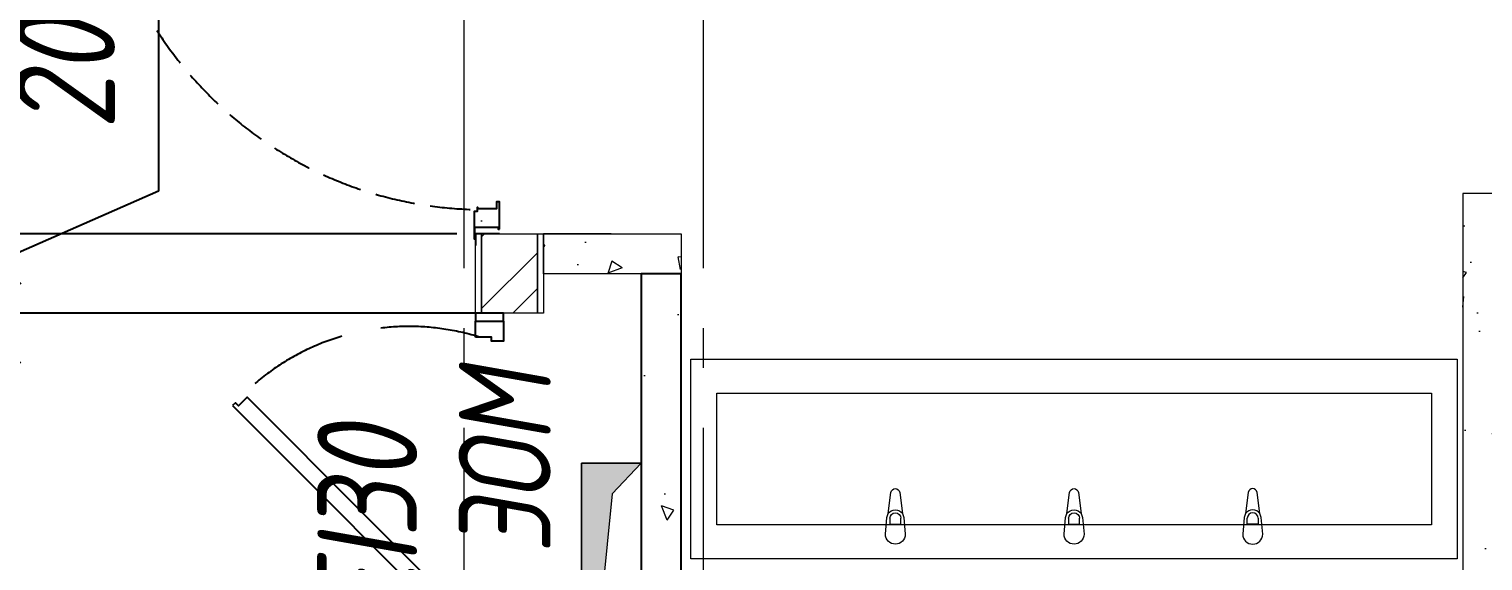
# Model space of a CAD drawing. Header units: millimetres. Extents: x -85420 to 1195317, y -69347 to 470418.
# Drawn here: x 440257 to 443901, y 19226 to 20558 of the extents above; entities that cross this region are included whole.
import ezdxf
from ezdxf import colors
from ezdxf.entities.mleader import LeaderData, LeaderLine
from ezdxf.math import Vec2, Vec3

# ---------------------------------------------------------------- set-up
doc = ezdxf.new("R2010")
doc.units = ezdxf.units.MM
for name, pattern in [('GOST2.303 6', [12, 8, -1.5, 1, -1.5]), ('ГОСТ 2.303 4', [7, 5, -2, 0]), ('ГОСТ 2.303 5', [24, 20, -1.5, 1, -1.5]), ('осевая', [50.800000000000004, 31.75, -6.35, 6.35, -6.35])]:
    doc.linetypes.add(name, pattern=pattern)
for name, color, linetype, lineweight in [('!М_Отверстия в перекрытиях', 253, 'Continuous', 15), ('!М_Перегородки_пеноблок', 7, 'Continuous', 20), ('+АР_Осевые линии', 252, 'GOST2.303 6', 9), ('+АР_Сантехника', 130, 'Continuous', 9), ('+АР_Стены внутренние', 250, 'Continuous', 18), ('АР_Отметки', 7, 'Continuous', 5), ('СПДС_+АР_Стены', 250, 'Continuous', 20), ('СПДС_РАЗМЕРЫ', 252, 'Continuous', 0)]:
    doc.layers.add(name, color=color, linetype=linetype, lineweight=lineweight)
doc.layers.add('ОСИ', color=7, linetype='осевая', lineweight=13, true_color=0x999999)
doc.layers.add('ПБ_граница', color=7, linetype='ГОСТ 2.303 4', lineweight=40, true_color=0xdb0000)
doc.styles.add('ISOCPEUR', font='', dxfattribs={"height": 250})
doc.styles.add('ГОСТ 2.304', font='CS_Gost2304.shx', dxfattribs={"oblique": 10})
doc.styles.get('ISOCPEUR').set_extended_font_data('ISOCPEUR', italic=True)
doc.linetypes.add('Ground1', pattern='A,12,[130,ltypeshp.shx,S=3,R=-150,X=0,Y=-2.598],3,[130,ltypeshp.shx,S=3,R=-150,X=0,Y=-2.598],3,[130,ltypeshp.shx,S=3,R=-150,X=0,Y=-2.598],0', length=18)
doc.dimstyles.new('СПДС', dxfattribs={"dimscale": 100, "dimtxt": 2.5, "dimasz": 2.5, "dimexe": 2, "dimexo": 0.625, "dimgap": 1, "dimtad": 1, "dimdec": 0, "dimrnd": 5, "dimtxsty": 'ГОСТ 2.304', "dimblk": 'OBLIQUE', "dimblk1": 'OBLIQUE', "dimblk2": 'OBLIQUE', "dimcen": 2.5, "dimdle": 2, "dimadec": 0, "dimazin": 2, "dimtfac": 0.75, "dimtdec": 4, "dimtmove": 1, "dimatfit": 3, "dimfxl": 1, "dimtfill": 1, "dimtolj": 1, "dimarcsym": 1})

# ---------------------------------------------------------------- blocks, each defined once
blk = doc.blocks.new('_Oblique')
at = {"color": 0, "linetype": 'ByBlock', "lineweight": -2}
blk.add_line((-0.5, -0.5), (0.5, 0.5), dxfattribs=at)
blk = doc.blocks.new('*D357')
at = {"layer": 'Defpoints', "color": 0, "ltscale": 100, "transparency": 16777216}
for p in [(440111.372829687, 21146.38468128024), (441461.372829687, 21146.38468128024), (441391.3731558804, 20045.3571853613)]:
    blk.add_point(p, dxfattribs=at)
at = {"layer": 'СПДС_РАЗМЕРЫ', "color": 0, "lineweight": -2, "ltscale": 100, "transparency": 16777216}
for p, q in [((440111.372829687, 19845.3571853613), (440111.372829687, 21346.38468128024)), ((441398.872829687, 21146.38468128024), (439911.372829687, 21146.38468128024)), ((441328.8731558804, 20045.3571853613), (439911.372829687, 20045.3571853613))]:
    blk.add_line(p, q, dxfattribs=at)
at = {"layer": 'СПДС_РАЗМЕРЫ', "color": 0, "lineweight": -2, "ltscale": 100, "transparency": 16777216, "xscale": 250, "yscale": 250, "zscale": 250}
for p, rotation in [((440111.372829687, 21146.38468128024), 90), ((440111.372829687, 20045.3571853613), 270)]:
    blk.add_blockref('_Oblique', p, dxfattribs=dict(at, rotation=rotation))
at = {"layer": 'СПДС_РАЗМЕРЫ', "color": 0, "ltscale": 100, "transparency": 16777216, "insert": (439886.3728296245, 20595.87093332077), "char_height": 250, "attachment_point": 5, "rotation": 90, "style": 'ГОСТ 2.304', "bg_fill": 3, "box_fill_scale": 1.1, "bg_fill_color": 256, "bg_fill_true_color": 13158600, "bg_fill_transparency": 0}
blk.add_mtext('\\A1;1100', dxfattribs=at)
blk = doc.blocks.new('*D356')
at = {"layer": 'Defpoints', "color": 0, "ltscale": 100, "transparency": 16777216}
for p in [(440111.372829687, 20045.3571853613), (441391.3731558804, 20045.3571853613), (441446.372829687, 19846.65871395647)]:
    blk.add_point(p, dxfattribs=at)
at = {"layer": 'СПДС_РАЗМЕРЫ', "color": 0, "lineweight": -2, "ltscale": 100, "transparency": 16777216}
for p, q in [((440581.7821124341, 20874.56684892013), (440581.7821124341, 20152.03574948927)), ((440111.372829687, 19646.65871395647), (440111.372829687, 20245.3571853613)), ((440581.7821124341, 20152.03574948927), (440111.372829687, 19946.00794965888)), ((441328.8731558804, 20045.3571853613), (439911.372829687, 20045.3571853613)), ((441383.872829687, 19846.65871395647), (439911.372829687, 19846.65871395647))]:
    blk.add_line(p, q, dxfattribs=at)
at = {"layer": 'СПДС_РАЗМЕРЫ', "color": 0, "lineweight": -2, "ltscale": 100, "transparency": 16777216, "xscale": 250, "yscale": 250, "zscale": 250}
for p, rotation in [((440111.372829687, 20045.3571853613), 270), ((440111.372829687, 19846.65871395647), 90)]:
    blk.add_blockref('_Oblique', p, dxfattribs=dict(at, rotation=rotation))
at = {"layer": 'СПДС_РАЗМЕРЫ', "color": 0, "ltscale": 100, "transparency": 16777216, "insert": (440347.0995336211, 20513.3012992047), "char_height": 250, "attachment_point": 5, "rotation": 90, "style": 'ГОСТ 2.304', "bg_fill": 3, "box_fill_scale": 1.1, "bg_fill_color": 256, "bg_fill_true_color": 13158600, "bg_fill_transparency": 0}
blk.add_mtext('\\A1;200', dxfattribs=at)
blk = doc.blocks.new('*D350')
at = {"layer": 'Defpoints', "color": 0, "ltscale": 100, "transparency": 16777216}
for p in [(441446.372829687, 19846.65871395647), (440111.372829687, 18946.40824627158), (441511.372829687, 18946.40824627158)]:
    blk.add_point(p, dxfattribs=at)
at = {"layer": 'СПДС_РАЗМЕРЫ', "color": 0, "lineweight": -2, "ltscale": 100, "transparency": 16777216}
for p, q in [((440111.372829687, 20046.65871395647), (440111.372829687, 18746.40824627158)), ((441383.872829687, 19846.65871395647), (439911.372829687, 19846.65871395647)), ((441448.872829687, 18946.40824627158), (439911.372829687, 18946.40824627158))]:
    blk.add_line(p, q, dxfattribs=at)
at = {"layer": 'СПДС_РАЗМЕРЫ', "color": 0, "lineweight": -2, "ltscale": 100, "transparency": 16777216, "xscale": 250, "yscale": 250, "zscale": 250}
for p, rotation in [((440111.372829687, 19846.65871395647), 90), ((440111.372829687, 18946.40824627158), 270)]:
    blk.add_blockref('_Oblique', p, dxfattribs=dict(at, rotation=rotation))
at = {"layer": 'СПДС_РАЗМЕРЫ', "color": 0, "ltscale": 100, "transparency": 16777216, "insert": (439879.1385776434, 19396.53348011402), "char_height": 250, "attachment_point": 5, "rotation": 90, "style": 'ГОСТ 2.304', "bg_fill": 3, "box_fill_scale": 1.1, "bg_fill_color": 256, "bg_fill_true_color": 13158600, "bg_fill_transparency": 0}
blk.add_mtext('\\A1;900', dxfattribs=at)
blk = doc.blocks.new('*U345')
at = {"lineweight": 15}
h = blk.add_hatch(dxfattribs=at)
h.set_pattern_fill('AR-CONC', color=256, scale=2, angle=180)
h.set_pattern_definition([(230, (-0.9999999999998216, 1.781262364069829e-13), (-364.369337992008, 31.87817107780605), [38.1, -419.1]), (175, (-0.9999999999998216, 1.781262364069829e-13), (70.48684284993881, -382.1136904780703), [30.48, -335.28116834]), (280.4514446999999, (-31.36401399999982, 2.656507000000168), (-293.8824941807064, -350.2355038243903), [32.38001759999999, -356.1804891999999]), (226.1841999999999, (-0.9999999999997865, -101.5999999999998), (-542.1580817842598, 84.08465586545411), [57.14999999999997, -628.6499999999995]), (276.6355576099999, (-46.17979999999979, -94.59299999999986), (-474.8082681030058, -494.8522491954432), [48.57004627999999, -534.2712163199999]), (171.18415117, (-0.9999999999997865, -101.5999999999998), (-474.8082681299539, -494.8522491710655), [45.71993414, -502.91946384]), (201, (-51.79999999999978, -76.19999999999986), (-303.2287825382651, 204.5303963741751), [38.09999999999998, -419.0999999999999]), (146, (-51.79999999999978, -76.19999999999986), (-123.604056695294, -368.3759322446385), [30.47999999999999, -335.2799999999998]), (251.4514449999999, (-77.06906519999978, -59.15580019999985), (-426.8328385574322, -163.8455377718106), [32.38001759999997, -356.1798751999997]), (217.5, (-0.9999999999998216, 1.781262364069829e-13), (-6.177206501183575, -169.1100777463062), [0, -331.2159999999999, 0, -340.3599999999999, 0, -336.5499999999999]), (187.4999999999999, (-0.9999999999998216, 1.781262364069829e-13), (-133.6393250206114, -200.3611496362391), [0, -194.056, 0, -323.5959999999999, 0, -128.27]), (147.5, (112.2840000000002, 2.171536262307711e-13), (-271.1811903337428, 11.45748798534679), [0, -127, 0, -396.2399999999999, 0, -525.7799999999997]), (137.5, (163.0840000000002, 2.346546979006312e-13), (-296.2583627720361, -50.85298206666616), [0, -165.0999999999999, 0, -263.1439999999999, 0, -373.3799999999999])])
h.paths.add_polyline_path([(-344.9999875590147, 100), (1.44019817207846e-13, 100.0000000000002), (1.784128400572627e-13, 1.784707456918227e-13), (-344.9999875590147, 5.963285421017872e-14)])
at = {"linetype": 'ByBlock', "ltscale": 100, "transparency": 33554687}
blk.add_lwpolyline([(1.784707456918227e-13, 1.784707456918227e-13), (-344.9999875590147, 5.961504670813789e-14), (-344.9999875590147, 100), (1.44019817207846e-13, 100.0000000000002)], close=True, dxfattribs=at)
blk = doc.blocks.new('*U344')
at = {"transparency": 33554559}
h = blk.add_hatch(color=256, dxfattribs=at)
h.dxf.hatch_style = 1
h.paths.add_polyline_path([(0, 5.169878828456423e-26), (150, -4.454468580661342e-07), (77.2124384285202, -77.21243842851997), (-1.72560377513297e-13, -850)])
at = {"ltscale": 50}
blk.add_lwpolyline([(0, 0), (-3.045183036127696e-14, -849.9999999999995), (149.9999999999999, -849.99999094258), (150, -4.454468580661342e-07)], close=True, dxfattribs=at)
at = {"lineweight": 15}
blk.add_lwpolyline([(-1.72560377513297e-13, -850), (0, 0), (150, -4.454468580661342e-07), (77.2124384285202, -77.21243842851997)], close=True, dxfattribs=at)
blk = doc.blocks.new('смеситель короткий')
for p, q in [((41.95281027909368, 21.00000000011642), (0, 25)), ((24.91040886752307, 13.60000000009313), (39.78100593853742, 13.60000000009313)), ((24.91040886752307, -13.59999999997672), (24.91040886752307, 13.60000000009313)), ((104.4000000003725, 11.10000000009313), (51.46626196149737, 17.72976797923911)), ((0, -25), (41.95281027909368, -21)), ((39.78100593853742, -13.59999999997672), (24.91040886752307, -13.59999999997672)), ((51.46626196149737, -17.72976797923911), (104.4000000003725, -11.09999999997672))]:
    blk.add_line(p, q)
for centre, major_axis, ratio, start_param, end_param in [((0, 0), (-17.67766952966472, 17.67766952966472), 0.9999999999998838, -0.7853981633975065, 2.356194490192287), ((39.78100593853742, 0), (9.616652224137074, 9.616652224137077), 0.9999999999997804, 3.926990816987351, 7.068583470577144), ((40.05289184302092, 0), (-14.90989084578103, 14.90989084578102), 0.9999999999992423, -1.357360455577257, -0.8756248293274875), ((40.05289184302092, 0), (14.90989084570516, 14.90989084570517), 1, 4.498953109162998, 6.496621178401278), ((103.0097633138648, 8.731149137020111e-11), (7.910207267981215, 7.910207267981219), 0.9999999999993545, 4.051588559454646, 6.943985728119452), ((40.05289184302092, 0), (14.90989084573811, 14.90989084573811), 0.9999999999988525, 4.017217482909098, 4.498953109156932)]:
    blk.add_ellipse(centre, major_axis=major_axis, ratio=ratio, start_param=start_param, end_param=end_param)
blk = doc.blocks.new('*U109')
at = {"lineweight": 15}
h = blk.add_hatch(dxfattribs=at)
h.set_pattern_fill('AR-CONC', color=256, scale=2, angle=90)
h.set_pattern_definition([(140, (2.378001819907959e-13, 1.000000000000119), (31.87817107780612, 364.369337992008), [38.1, -419.1]), (85, (2.378001819907959e-13, 1.000000000000119), (-382.1136904780703, -70.48684284993874), [30.48, -335.28116834]), (190.4514446999999, (2.656507000000233, 31.36401400000012), (-350.2355038243903, 293.8824941807065), [32.38001759999999, -356.1804891999999]), (136.1841999999999, (-101.5999999999998, 1.000000000000103), (84.08465586545421, 542.1580817842598), [57.14999999999998, -628.6499999999996]), (186.6355576099999, (-94.59299999999979, 46.17980000000011), (-494.8522491954431, 474.808268103006), [48.57004627999999, -534.2712163199999]), (81.18415116999998, (-101.5999999999998, 1.000000000000103), (-494.8522491710654, 474.808268129954), [45.71993414, -502.91946384]), (111, (-76.19999999999979, 51.8000000000001), (204.5303963741752, 303.2287825382651), [38.09999999999999, -419.0999999999999]), (55.99999999999998, (-76.19999999999979, 51.8000000000001), (-368.3759322446385, 123.6040566952941), [30.47999999999999, -335.2799999999998]), (161.451445, (-59.15580019999977, 77.0690652000001), (-163.8455377718105, 426.8328385574322), [32.38001759999997, -356.1798751999997]), (127.5, (2.378001819907959e-13, 1.000000000000119), (-169.1100777463062, 6.177206501183606), [0, -331.2159999999999, 0, -340.3599999999999, 0, -336.5499999999999]), (97.49999999999994, (2.378001819907959e-13, 1.000000000000119), (-200.361149636239, 133.6393250206115), [0, -194.056, 0, -323.5959999999999, 0, -128.27]), (57.49999999999999, (2.560176386153927e-13, -112.2839999999999), (11.45748798534684, 271.1811903337428), [0, -127, 0, -396.2399999999999, 0, -525.7799999999997]), (47.49999999999997, (2.6418690167575e-13, -163.0839999999999), (-50.85298206666611, 296.2583627720361), [0, -165.0999999999999, 0, -263.1439999999999, 0, -373.3799999999999])])
edge = h.paths.add_edge_path()
edge.add_line((-99.99999999999967, 1600), (-99.99999999999983, 2.273736754432321e-13))
edge.add_line((3.130551373686785e-13, 1600), (-99.99999999999969, 1600))
edge.add_line((1.784707456918226e-13, 1.187938636348917e-13), (3.130580974707141e-13, 1600))
edge.add_line((-99.99999999999983, 1.273922066140625e-13), (1.70530256582424e-13, 1.189804971278818e-13))
at = {"linetype": 'ByBlock', "ltscale": 100, "transparency": 33554687}
blk.add_lwpolyline([(1.784707456918226e-13, 1.189804971278818e-13), (3.130580974707141e-13, 1600), (-99.99999999999967, 1600), (-99.99999999999983, 1.273922066140625e-13)], close=True, dxfattribs=at)
blk = doc.blocks.new('A$C314F1C93')
at = {"layer": '+АР_Осевые линии', "linetype": 'ГОСТ 2.303 5', "lineweight": 0, "ltscale": 100}
for p, q in [((10940.00000000047, 64233.04186645093), (10940.00000000047, -9232.622227149745)), ((11540.00000000047, 64233.04186645093), (11540.00000000047, -9232.622227149745))]:
    blk.add_line(p, q, dxfattribs=at)
blk = doc.blocks.new('_DotSmall')
at = {"color": 0, "linetype": 'ByBlock', "const_width": 0.5}
blk.add_lwpolyline([(-0.0625, 0, 1), (0.0625, 0, 1)], format="xyb", close=True, dxfattribs=at)
blk = doc.blocks.new('АР план')
at = {"layer": 'АР_Отметки', "lineweight": 9}
ml = blk.add_multileader_mtext('Standard', dxfattribs=at)
ml.set_content('+3,950', color=256, style='ISOCPEUR')
ml.set_leader_properties(color=256, linetype='Continuous', lineweight=-1)
ml.set_arrow_properties(name='DOTSMALL')
ml.build(insert=Vec2(0, 0))
ml.multileader.update_dxf_attribs({"has_text_frame": 1, "text_left_attachment_type": 4, "text_right_attachment_type": 4, "dogleg_length": 100, "arrow_head_size": 180})
ctx = ml.context
ctx.base_point, ctx.char_height, ctx.arrow_head_size, ctx.landing_gap_size, ctx.plane_origin = Vec3(653061.3110686555, 32239.71936149879), 250, 180, 50, Vec3(652979.9176188062, 30972.1551693685)
ctx.left_attachment, ctx.right_attachment = 4, 4
notes = []
notes.append((ctx, [(0, (0, 0, 0), (0, 0), (1, 0), 1, [])]))
ctx.mtext.insert, ctx.mtext.width, ctx.mtext.line_spacing_style, ctx.mtext.flow_direction = Vec3(653111.3110686555, 32573.05269483211), 852.6970314602484, 2, 5
ml = blk.add_multileader_mtext('Standard', dxfattribs=at)
ml.set_content('+1,975', color=256, style='ISOCPEUR')
ml.set_leader_properties(color=256, linetype='Continuous', lineweight=-1)
ml.set_arrow_properties(name='DOTSMALL')
ml.build(insert=Vec2(0, 0))
ml.multileader.update_dxf_attribs({"has_text_frame": 1, "text_left_attachment_type": 4, "text_right_attachment_type": 4, "dogleg_length": 100, "arrow_head_size": 180})
ctx = ml.context
ctx.base_point, ctx.char_height, ctx.arrow_head_size, ctx.landing_gap_size, ctx.plane_origin = Vec3(652749.2966237958, 27128.71309628351), 250, 180, 50, Vec3(655881.3550783198, 25957.03355335795)
ctx.left_attachment, ctx.right_attachment = 4, 4
notes.append((ctx, [(0, (0, 0, 0), (0, 0), (1, 0), 1, [])]))
ctx.mtext.insert, ctx.mtext.width, ctx.mtext.line_spacing_style, ctx.mtext.flow_direction = Vec3(652799.2966237958, 27528.71309628351), 852.6970314602484, 2, 5
ml = blk.add_multileader_mtext('Standard', dxfattribs=at)
ml.set_content('+2,410', color=256, style='ISOCPEUR')
ml.set_leader_properties(color=256, linetype='Continuous', lineweight=-1)
ml.set_arrow_properties(name='DOTSMALL')
ml.build(insert=Vec2(0, 0))
ml.multileader.update_dxf_attribs({"has_text_frame": 1, "text_left_attachment_type": 4, "text_right_attachment_type": 4, "dogleg_length": 100, "arrow_head_size": 180})
ctx = ml.context
ctx.base_point, ctx.char_height, ctx.arrow_head_size, ctx.landing_gap_size, ctx.plane_origin = Vec3(649667.0758553846, 15695.91183566085), 250, 180, 50, Vec3(647505.863485316, 15104.66626217555)
ctx.left_attachment, ctx.right_attachment = 4, 4
notes.append((ctx, [(0, (0, 0, 0), (0, 0), (1, 0), 1, [])]))
ctx.mtext.insert, ctx.mtext.width, ctx.mtext.line_spacing_style, ctx.mtext.flow_direction = Vec3(649717.0758553846, 16029.2451689942), 852.6970314602484, 2, 5
for ctx, leaders in notes:
    for number, flags, end, landing, length, lines in leaders:
        leader = LeaderData()
        leader.index, (leader.has_last_leader_line, leader.has_dogleg_vector, leader.attachment_direction) = number, flags
        leader.last_leader_point, leader.dogleg_vector, leader.dogleg_length = Vec3(end), Vec3(landing), length
        for number, points, colour, breaks in lines:
            line = LeaderLine()
            line.index, line.vertices, line.color, line.breaks = number, Vec3.list(points), colors.encode_raw_color(colour), breaks
            leader.lines.append(line)
        ctx.leaders.append(leader)

msp = doc.modelspace()

# ---------------------------------------------------------------- block references
at = {"layer": 'ОСИ', "ltscale": 40}
msp.add_blockref('A$C314F1C93', (430406.3725916118, 15326.41521031433, 4.999999999999952e-09), dxfattribs=at)

# ---------------------------------------------------------------- next in the draw order: hatches: boundary and pattern name
at = {"layer": '+АР_Стены внутренние', "lineweight": 0, "ltscale": 100}
h = msp.add_hatch(dxfattribs=at)
h.set_pattern_fill('БЕТОН И ИЗДЕЛИЯ ИЗ НЕГО', color=256, scale=30, style=0, pattern_type=2)
h.set_pattern_definition([(45, (132869.5409825512, -200833.0343773683), (39.77475644174331, 145.8407736197254), [187.5, -40.50000000000001, 0, -40.50000000000001])])
h.paths.add_polyline_path([(441391.3728296864, 19976.41519576541), (441391.372829687, 20230.35720260814), (441391.3731558804, 20230.35719297419)], flags=0)
h = msp.add_hatch(dxfattribs=at)
h.set_pattern_fill('БЕТОН И ИЗДЕЛИЯ ИЗ НЕГО', color=256, scale=30, style=0, pattern_type=2)
h.set_pattern_definition([(45, (0, 0), (39.77475644174331, 145.8407736197254), [187.5, -40.50000000000001, 0, -40.50000000000001])])
h.paths.add_polyline_path([(441561.3728296865, 20045.35707843972), (441561.3728380825, 20046.37134473045), (441701.3728380777, 20046.37018582521), (441701.3728296817, 20045.35591953448)], flags=0)
at = {"lineweight": 15}
h = msp.add_hatch(dxfattribs=at)
h.set_pattern_fill('AR-CONC', color=256, scale=2, angle=90)
h.set_pattern_definition([(140, (441891.3728172461, 18547.40596986632), (31.87817107780612, 364.369337992008), [38.1, -419.1]), (85, (441891.3728172461, 18547.40596986632), (-382.1136904780703, -70.48684284993874), [30.48, -335.28116834]), (190.4514446999998, (441894.029324246, 18577.76998386632), (-350.2355038243903, 293.8824941807065), [32.38001759999998, -356.1804891999998]), (136.1841999999999, (441789.7728172461, 18547.40596986632), (84.08465586545421, 542.1580817842598), [57.14999999999998, -628.6499999999996]), (186.6355576099998, (441796.7798172461, 18592.58576986632), (-494.8522491954431, 474.808268103006), [48.57004627999999, -534.2712163199999]), (81.18415116999998, (441789.7728172461, 18547.40596986632), (-494.8522491710654, 474.808268129954), [45.71993414, -502.91946384]), (111, (441815.1728172461, 18598.20596986632), (204.5303963741752, 303.2287825382651), [38.09999999999999, -419.0999999999999]), (55.99999999999998, (441815.1728172461, 18598.20596986632), (-368.3759322446385, 123.6040566952941), [30.47999999999999, -335.2799999999998]), (161.451445, (441832.2170170461, 18623.47503506632), (-163.8455377718105, 426.8328385574322), [32.38001759999997, -356.1798751999997]), (127.5, (441891.3728172461, 18547.40596986632), (-169.1100777463062, 6.177206501183606), [0, -331.2159999999999, 0, -340.3599999999999, 0, -336.5499999999999]), (97.49999999999994, (441891.3728172461, 18547.40596986632), (-200.361149636239, 133.6393250206115), [0, -194.056, 0, -323.5959999999999, 0, -128.27]), (57.49999999999999, (441891.3728172461, 18434.12196986632), (11.45748798534684, 271.1811903337428), [0, -127, 0, -396.2399999999999, 0, -525.7799999999997]), (47.49999999999997, (441891.3728172461, 18383.32196986632), (-50.85298206666611, 296.2583627720361), [0, -165.0999999999999, 0, -263.1439999999999, 0, -373.3799999999999])])
edge = h.paths.add_edge_path()
edge.add_line((441891.3728172461, 19945.35692352815), (441791.3728172461, 19945.35692352815))
edge.add_line((441891.3728172461, 18546.40596986632), (441891.3728172461, 19945.35692352815))
edge.add_line((441791.3728172461, 18546.40596986632), (441891.3728172461, 18546.40596986632))
edge.add_line((441791.3728172461, 19945.35692352815), (441791.3728172461, 18546.40596986632))

# ---------------------------------------------------------------- next in the draw order: linework, layer by layer
at = {"layer": '+АР_Сантехника', "elevation": 4.999999999999952e-09}
for points in [[(441915.6224578848, 19731.2549240503), (443837.1232079472, 19731.51449651411), (443837.1232079472, 19231.51449651411), (441915.6224578848, 19231.2549240503)], [(441980.6224578848, 19646.2549240503), (443772.1232079472, 19646.51449651411), (443772.1232079472, 19316.51449651411), (441980.6224578848, 19316.2549240503)]]:
    msp.add_lwpolyline(points, close=True, dxfattribs=at)
at = {"layer": '+АР_Стены внутренние', "ltscale": 100}
for points in [[(441546.372829687, 20045.35720260814), (441546.372838083, 20046.37146889887), (441561.3728380825, 20046.37134473045), (441561.3728296865, 20045.35707843972), (441546.372829687, 20045.35720260814)], [(441561.3728296865, 20045.35707843972), (441561.3728380825, 20046.37134473045), (441701.3728380777, 20046.37018582521), (441701.3728296817, 20045.35591953448)], [(441701.3728296817, 20045.35591953448), (441701.3728380777, 20046.37018582521), (441716.3728380772, 20046.37006165679), (441716.3728296812, 20045.35579536606), (441701.3728296817, 20045.35591953448)]]:
    msp.add_lwpolyline(points, close=True, dxfattribs=at)
at = {"elevation": 4.999999999999952e-09}
msp.add_lwpolyline([(441436.4035928855, 20057.35720260814), (441436.4035928855, 20125.35720260814), (441428.4035928855, 20125.35720260814), (441428.4035928855, 20108.35138912097), (441381.9610547352, 20108.35138912094), (441381.9610547352, 20111.37640995096), (441380.352311537, 20111.37640995096), (441380.352311537, 20101.38539377815), (441372.3933909024, 20101.38539377815), (441372.3933909024, 20033.31102225118), (441376.3728296871, 20033.31102225118), (441376.3728296871, 20041.35463057979), (441373.9952100202, 20041.35463057979), (441373.9952100202, 20062.35269992825), (441432.5934864237, 20062.35269992825), (441432.5934864237, 20057.35720260814)], close=True, dxfattribs=at)
at = {"color": 1, "linetype": 'Ground1', "elevation": 4.999999999999952e-09}
msp.add_lwpolyline([(441436.4035928855, 20045.35720260814), (441376.3728296871, 20045.35720260814), (441376.3728296871, 20016.46155561984)], dxfattribs=at)
at = {"linetype": 'ByBlock', "ltscale": 100, "transparency": 33554687}
msp.add_lwpolyline([(441891.3728172461, 18546.40596986632), (441891.3728172461, 19945.35692352815), (441791.3728172461, 19945.35692352815), (441791.3728172461, 18546.40596986632)], close=True, dxfattribs=at)
at = {"linetype": 'ГОСТ 2.303 4', "ltscale": 20}
msp.add_arc((441398.3951047261, 21081.02556704152, 4.999999999999952e-09), 974.9869519437968, 179.7452248813242, 268.4718102008433, dxfattribs=at)
at = {"layer": 'СПДС_+АР_Стены', "ltscale": 100}
msp.add_lwpolyline([(441531.3728296868, 19846.65845950069), (441531.3731558802, 20045.35694815236), (441546.3731558802, 20045.35692352761), (441546.3728296868, 19846.65843487594), (441531.3728296868, 19846.65845950069)], close=True, dxfattribs=at)

# ---------------------------------------------------------------- next in the draw order: block references
at = {"layer": '!М_Отверстия в перекрытиях'}
msp.add_blockref('*U344', (441641.3728174688, 19471.4059604496), dxfattribs=at)
at = {"layer": '!М_Перегородки_пеноблок'}
for name, p in [('*U109', (443951.3728473204, 18546.40600443701)), ('*U345', (441891.3728172461, 19945.35692352815, 4.999999999999952e-09))]:
    msp.add_blockref(name, p, dxfattribs=at)
at = {"layer": '+АР_Сантехника', "ltscale": 100, "xscale": -1, "rotation": 270}
for p in [(442428.4976454005, 19293.19650594844, 4.999999999999952e-09), (442876.3728329161, 19293.19650594844, 4.999999999999952e-09)]:
    msp.add_blockref('смеситель короткий', p, dxfattribs=at)
at = {"layer": '+АР_Сантехника', "ltscale": 100, "rotation": 90.00000000000001}
msp.add_blockref('смеситель короткий', (443324.2480204317, 19293.19650594844, 4.999999999999952e-09), dxfattribs=at)

# ---------------------------------------------------------------- next in the draw order: texts
at = {"layer": 'ПБ_граница', "linetype": 'ByBlock', "lineweight": 0, "ltscale": 100, "insert": (441104.6944664302, 19318.87655544357, 9.999999999999904e-09), "char_height": 250, "width": 1, "attachment_point": 5, "rotation": 90, "style": 'ГОСТ 2.304', "bg_fill": 3, "box_fill_scale": 1.2, "bg_fill_color": 1, "bg_fill_transparency": 0}
msp.add_mtext('EI30', dxfattribs=at)

# ---------------------------------------------------------------- next in the draw order: dimensions: what is measured, and where the dimension line sits
at = {"layer": 'СПДС_РАЗМЕРЫ', "ltscale": 100}
dim = msp.add_linear_dim(base=(440111.372829687, 18946.40824627158, 9.999999999999904e-09), p1=(441446.372829687, 19846.65871395647, 9.999999999999904e-09), p2=(441511.372829687, 18946.40824627158, 9.999999999999904e-09), angle=270, dimstyle='СПДС', dxfattribs=at)
dim.commit()
dim.dimension.update_dxf_attribs({"geometry": '*D350', "text_midpoint": (439879.1385776434, 19396.53348011402, 9.999999999999904e-09)})

# ---------------------------------------------------------------- next in the draw order: linework, layer by layer
at = {"elevation": 4.999999999999952e-09}
for points in [[(441376.372829687, 19846.65871395647), (441376.372829687, 19826.65871395647), (441446.372829687, 19826.65871395647), (441446.372829687, 19846.65871395647)], [(441376.372829687, 19786.65871395647), (441376.372829687, 19826.65871395647), (441446.372829687, 19826.65871395647), (441446.372829687, 19776.65871395647), (441416.372829687, 19776.65871395647), (441416.372829687, 19786.65871395647)], [(440767.2329929223, 19615.54808303626), (441376.372829687, 19006.40824627155), (441404.6571009345, 19034.69251751901), (440803.2700103821, 19636.07960807146), (440782.0568069465, 19614.86640463587), (440774.3040607342, 19622.61915084812)]]:
    msp.add_lwpolyline(points, close=True, dxfattribs=at)
at = {"linetype": 'ГОСТ 2.303 4', "ltscale": 50}
msp.add_arc((441209.5298582227, 19220.50202604281, 4.999999999999952e-09), 593.0328019600711, 72.68448201445625, 138.2297446197962, dxfattribs=at)

# ---------------------------------------------------------------- next in the draw order: texts
at = {"layer": '!М_Отверстия в перекрытиях', "ltscale": 50, "insert": (441449.4161359486, 19475.13437615446), "char_height": 230, "width": 1461.554799337728, "attachment_point": 5, "rotation": 90, "line_spacing_factor": 0.648, "style": 'ГОСТ 2.304'}
msp.add_mtext('ЭОМ', dxfattribs=at)

# ---------------------------------------------------------------- next in the draw order: dimensions: what is measured, and where the dimension line sits
at = {"layer": 'СПДС_РАЗМЕРЫ', "ltscale": 100}
dim = msp.add_linear_dim(base=(440111.372829687, 20045.3571853613, 9.999999999999904e-09), p1=(441446.372829687, 19846.65871395647, 9.999999999999904e-09), p2=(441391.3731558804, 20045.3571853613, 9.999999999999904e-09), angle=270, dimstyle='СПДС', dxfattribs=at)
dim.commit()
dim.dimension.update_dxf_attribs({"geometry": '*D356', "text_midpoint": (440581.7821124341, 20252.03574948927, 9.999999999999904e-09), "dimtype": 160})

# ---------------------------------------------------------------- next in the draw order: dimensions: what is measured, and where the dimension line sits
dim = msp.add_linear_dim(base=(440111.372829687, 21146.38468128024, 9.999999999999904e-09), p1=(441391.3731558804, 20045.3571853613, 9.999999999999904e-09), p2=(441461.372829687, 21146.38468128024, 9.999999999999904e-09), angle=270, dimstyle='СПДС', dxfattribs=at)
dim.commit()
dim.dimension.update_dxf_attribs({"geometry": '*D357', "text_midpoint": (439886.3728296245, 20595.87093332077, 9.999999999999904e-09)})

# ---------------------------------------------------------------- next in the draw order: hatches: boundary and pattern name
at = {"layer": 'СПДС_+АР_Стены', "lineweight": 15, "ltscale": 100, "true_color": 0xff0100}
h = msp.add_hatch(dxfattribs=at)
h.set_pattern_fill('КИРПИЧ', color=1, scale=20, style=0, pattern_type=2)
h.set_pattern_definition([(45, (0, 0), (0, -269.4076836320747), []), (45, (5792.260000000001, -5971.880000000001), (-269.4076836320747, 0), [])])
h.paths.add_polyline_path([(441391.372829687, 19846.65868933171), (441391.3731558804, 20045.35717798338), (441531.3731558802, 20045.35694815236), (441531.3728296868, 19846.65845950069)], flags=0)

# ---------------------------------------------------------------- next in the draw order: linework, layer by layer
at = {"layer": 'СПДС_+АР_Стены', "ltscale": 100}
for points in [[(441376.372829687, 19846.65871395646), (441376.3731558804, 20045.35720260813), (441391.3731558804, 20045.35717798338), (441391.372829687, 19846.65868933171), (441376.372829687, 19846.65871395646)], [(441391.372829687, 19846.65868933171), (441391.3731558804, 20045.35717798338), (441531.3731558802, 20045.35694815236), (441531.3728296868, 19846.65845950069)]]:
    msp.add_lwpolyline(points, close=True, dxfattribs=at)

# ---------------------------------------------------------------- next in the draw order: block references
at = {"color": 12, "true_color": 0xe00000}
msp.add_blockref('АР план', (-85419.90290359053, 14341.5887358326), dxfattribs=at)

# ---------------------------------------------------------------- next in the draw order: leaders
at = {"layer": 'АР_Отметки', "lineweight": 9}
ml = msp.add_multileader_mtext('Standard', dxfattribs=at)
ml.set_content('+2,410', color=256, style='ISOCPEUR')
ml.set_leader_properties(color=256, linetype='Continuous', lineweight=-1)
ml.set_arrow_properties(name='DOTSMALL')
ml.build(insert=Vec2(0, 0))
ml.multileader.update_dxf_attribs({"has_text_frame": 1, "text_left_attachment_type": 4, "text_right_attachment_type": 4, "dogleg_length": 100, "arrow_head_size": 180})
ctx = ml.context
ctx.base_point, ctx.char_height, ctx.arrow_head_size, ctx.landing_gap_size, ctx.plane_origin = Vec3(703103.0309721342, 29209.74974800884), 250, 180, 50, Vec3(700941.8186020657, 28618.50417452354)
ctx.left_attachment, ctx.right_attachment = 4, 4
notes = []
notes.append((ctx, [(0, (0, 0, 0), (0, 0), (1, 0), 1, [])]))
ctx.mtext.insert, ctx.mtext.width, ctx.mtext.line_spacing_style, ctx.mtext.flow_direction = Vec3(703153.0309721342, 29543.08308134218), 852.6970314602484, 2, 5
ml = msp.add_multileader_mtext('Standard', dxfattribs=at)
ml.set_content('+2,410', color=256, style='ISOCPEUR')
ml.set_leader_properties(color=256, linetype='Continuous', lineweight=-1)
ml.set_arrow_properties(name='DOTSMALL')
ml.build(insert=Vec2(0, 0))
ml.multileader.update_dxf_attribs({"has_text_frame": 1, "text_left_attachment_type": 4, "text_right_attachment_type": 4, "dogleg_length": 100, "arrow_head_size": 180})
ctx = ml.context
ctx.base_point, ctx.char_height, ctx.arrow_head_size, ctx.landing_gap_size, ctx.plane_origin = Vec3(703103.0309721342, 29209.74974800884), 250, 180, 50, Vec3(700941.8186020657, 28618.50417452354)
ctx.left_attachment, ctx.right_attachment = 4, 4
notes.append((ctx, [(0, (0, 0, 0), (0, 0), (1, 0), 1, [])]))
ctx.mtext.insert, ctx.mtext.width, ctx.mtext.line_spacing_style, ctx.mtext.flow_direction = Vec3(703153.0309721342, 29543.08308134218), 852.6970314602484, 2, 5
ml = msp.add_multileader_mtext('Standard', dxfattribs=at)
ml.set_content('+3,950', color=256, style='ISOCPEUR')
ml.set_leader_properties(color=256, linetype='Continuous', lineweight=-1)
ml.set_arrow_properties(name='DOTSMALL')
ml.build(insert=Vec2(0, 0))
ml.multileader.update_dxf_attribs({"has_text_frame": 1, "text_left_attachment_type": 4, "text_right_attachment_type": 4, "dogleg_length": 100, "arrow_head_size": 180})
ctx = ml.context
ctx.base_point, ctx.char_height, ctx.arrow_head_size, ctx.landing_gap_size, ctx.plane_origin = Vec3(701417.2517405454, 23704.04371079624), 250, 180, 50, Vec3(701335.8582906962, 22436.47951866595)
ctx.left_attachment, ctx.right_attachment = 4, 4
notes.append((ctx, [(0, (0, 0, 0), (0, 0), (1, 0), 1, [])]))
ctx.mtext.insert, ctx.mtext.width, ctx.mtext.line_spacing_style, ctx.mtext.flow_direction = Vec3(701467.2517405454, 24037.37704412955), 852.6970314602484, 2, 5
ml = msp.add_multileader_mtext('Standard', dxfattribs=at)
ml.set_content('+3,950', color=256, style='ISOCPEUR')
ml.set_leader_properties(color=256, linetype='Continuous', lineweight=-1)
ml.set_arrow_properties(name='DOTSMALL')
ml.build(insert=Vec2(0, 0))
ml.multileader.update_dxf_attribs({"has_text_frame": 1, "text_left_attachment_type": 4, "text_right_attachment_type": 4, "dogleg_length": 100, "arrow_head_size": 180})
ctx = ml.context
ctx.base_point, ctx.char_height, ctx.arrow_head_size, ctx.landing_gap_size, ctx.plane_origin = Vec3(701417.2517405454, 23704.04371079624), 250, 180, 50, Vec3(701335.8582906962, 22436.47951866595)
ctx.left_attachment, ctx.right_attachment = 4, 4
notes.append((ctx, [(0, (0, 0, 0), (0, 0), (1, 0), 1, [])]))
ctx.mtext.insert, ctx.mtext.width, ctx.mtext.line_spacing_style, ctx.mtext.flow_direction = Vec3(701467.2517405454, 24037.37704412955), 852.6970314602484, 2, 5
for ctx, leaders in notes:
    for number, flags, end, landing, length, lines in leaders:
        leader = LeaderData()
        leader.index, (leader.has_last_leader_line, leader.has_dogleg_vector, leader.attachment_direction) = number, flags
        leader.last_leader_point, leader.dogleg_vector, leader.dogleg_length = Vec3(end), Vec3(landing), length
        for number, points, colour, breaks in lines:
            line = LeaderLine()
            line.index, line.vertices, line.color, line.breaks = number, Vec3.list(points), colors.encode_raw_color(colour), breaks
            leader.lines.append(line)
        ctx.leaders.append(leader)

doc.saveas('drawing.dxf')
